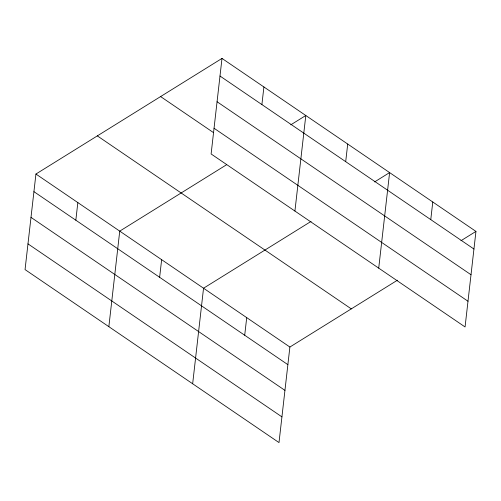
<?xml version="1.0" encoding="UTF-8"?>
<svg xmlns="http://www.w3.org/2000/svg" width="501" height="501" viewBox="0 0 501 501"><rect width="100%" height="100%" fill="white"/><g stroke="black" fill="none" stroke-linecap="round" stroke-linejoin="round"><path stroke-width="0.75" d="M221.999 58.417L211.115 153.964L465.066 326.959L475.95 231.406L221.999 58.417L35.934 174.041L25.05 269.594L279.001 442.583L289.885 347.036L397.412 280.216M75.833 220.208L77.837 202.586M108.855 326.677L119.739 231.13L226.609 164.716M159.631 277.297L161.641 259.675M192.653 383.766L203.544 288.219L311.071 221.398M261.898 104.577L263.902 86.961M244.707 335.25L246.711 317.628M294.92 211.053L305.804 115.506L290.78 124.837M345.696 161.666L347.707 144.05M378.718 268.141L389.609 172.588L374.585 181.926M430.772 219.62L432.776 201.997M460.926 240.743L475.95 231.406M219.995 76.033L473.94 249.028M217.065 101.753L471.015 274.742M214.046 128.243L467.997 301.239M160.602 96.574L213.464 132.583M97.338 135.884L351.289 308.879M35.934 174.041L289.885 347.036M33.93 191.664L287.875 364.659M30.999 217.378L284.944 390.373M27.981 243.874L281.925 416.87"/></g></svg>
